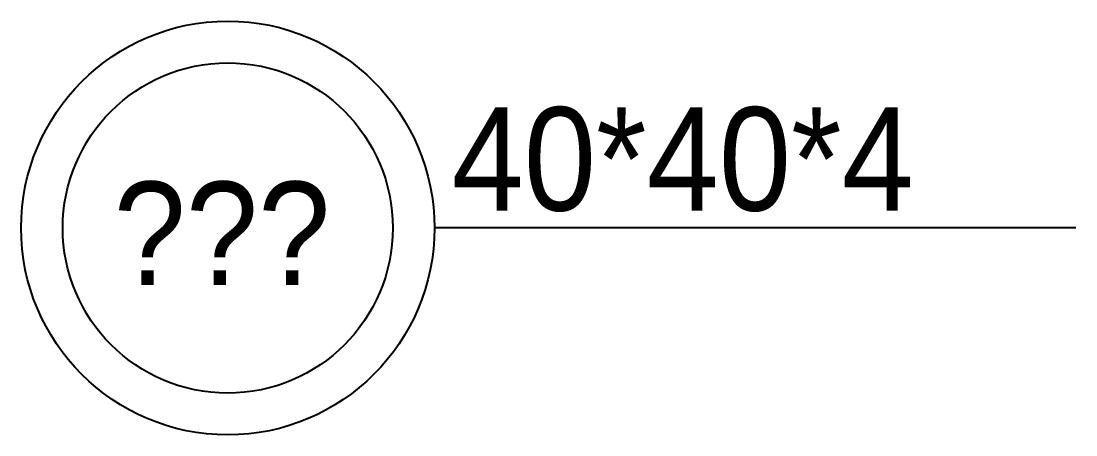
# Model space of a CAD drawing. Header units: millimetres. Extents: x -35117 to 70520, y -28859 to 27816.
# Drawn here: x 42153 to 42663, y -5847 to -5647 of the extents above; entities that cross this region are included whole.
import ezdxf

# ---------------------------------------------------------------- set-up
doc = ezdxf.new("R2010")
doc.units = ezdxf.units.MM
doc.layers.add('Насыщение', color=7, linetype='Continuous')
doc.layers.add('ПозицииОборудования', color=7, linetype='Continuous')
doc.styles.get("Standard").update_dxf_attribs({"font": 'arial.ttf'})

msp = doc.modelspace()

# ---------------------------------------------------------------- linework, layer by layer
at = {"color": 1}
for radius in [100, 79.838]:
    msp.add_circle((42253.077, -5747.16, 0), radius, dxfattribs=at)
at = {"layer": 'ПозицииОборудования', "color": 1}
msp.add_line((42663.452, -5747.16, 0), (42353.077, -5747.16, 0), dxfattribs=at)

# ---------------------------------------------------------------- texts
at = {"layer": 'Насыщение', "color": 3, "width": 0.9}
msp.add_text('???', height=50, dxfattribs=at).set_placement((42197.854, -5774.777, 136.634))
at = {"layer": 'ПозицииОборудования', "color": 3, "width": 0.9}
msp.add_text('40*40*4', height=50, dxfattribs=at).set_placement((42361.353, -5738.768, 0))

doc.saveas('drawing.dxf')
